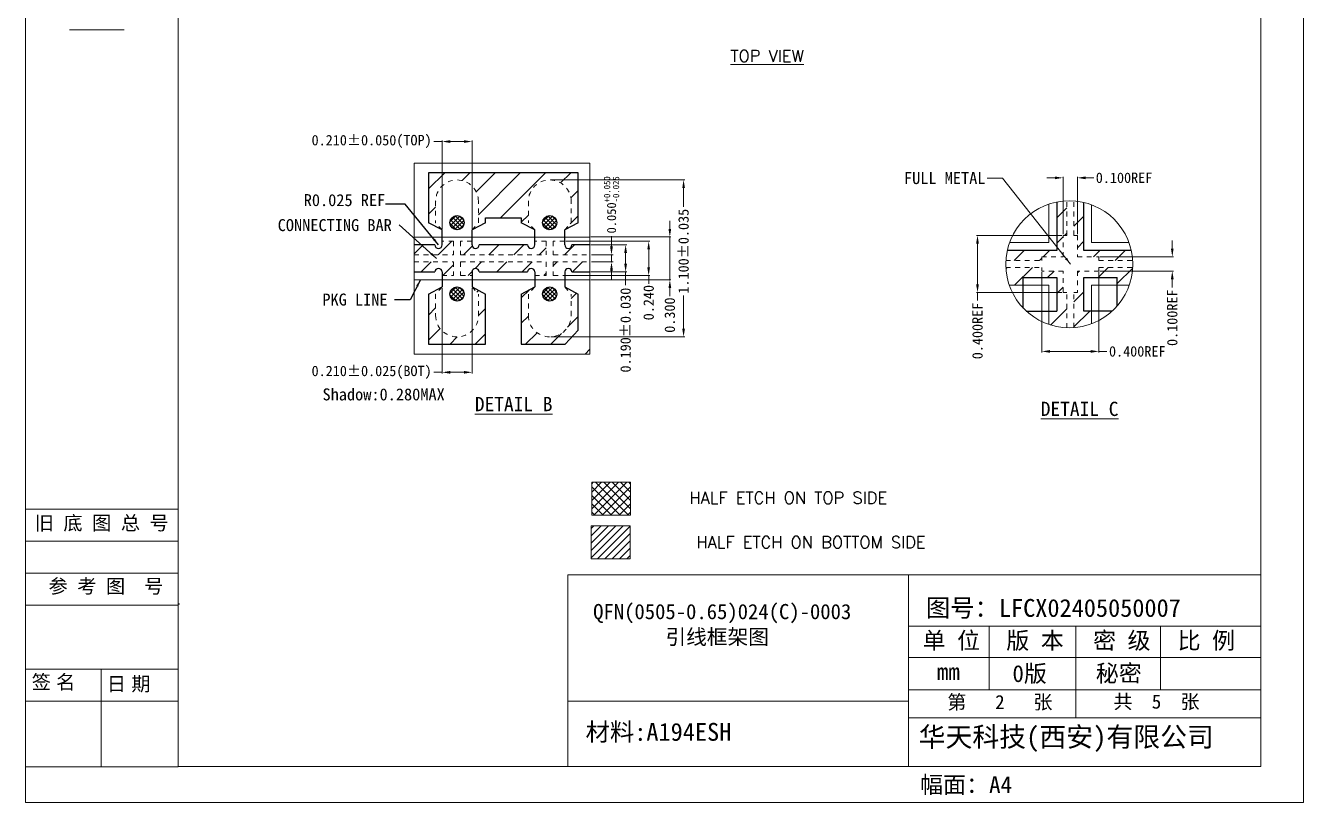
# Model space of a CAD drawing. Extents: x 2505 to 2922, y -308 to -10.
# Drawn here: x 2729.89 to 2756.77, y -90.34 to -74 of the extents above; entities that cross this region are included whole.
import ezdxf
from ezdxf.enums import TextEntityAlignment as Align

# ---------------------------------------------------------------- set-up
doc = ezdxf.new("R2010")
doc.units = 0
doc.header["$LTSCALE"] = 5
doc.header["$MEASUREMENT"] = 0
doc.header["$PDMODE"] = 3
doc.linetypes.add('HIDDEN', pattern=[0.375, 0.25, -0.125])
doc.linetypes.add('HIDDEN2', pattern=[4.7625, 3.175, -1.5875])
doc.layers.get('0').update_dxf_attribs({"linetype": 'CONTINUOUS'})
doc.layers.get('Defpoints').update_dxf_attribs({"linetype": 'CONTINUOUS'})
for name, color, linetype in [('1D', 4, 'CONTINUOUS'), ('DIM', 4, 'CONTINUOUS'), ('EACH', 4, 'CONTINUOUS'), ('PKG', 2, 'CONTINUOUS'), ('TOP-Half-E', 6, 'CONTINUOUS'), ('图层1实体', 7, 'CONTINUOUS'), ('标注', 4, 'CONTINUOUS')]:
    doc.layers.add(name, color=color, linetype=linetype)
doc.styles.add('SIMPLEX', font='SIMPLEX')
doc.styles.get("Standard").update_dxf_attribs({"font": 'romans.shx', "bigfont": 'bigfont.shx'})
doc.styles.add('宋体', font='')
doc.styles.get('宋体').set_extended_font_data('SimSun')
doc.dimstyles.new('0D$0', dxfattribs={"dimscale": 0.078, "dimtxt": 1.15, "dimasz": 1.15, "dimexe": 0.3, "dimexo": 0.3, "dimgap": 0.3, "dimtad": 0, "dimdec": 3, "dimzin": 1, "dimdsep": 46, "dimtxsty": 'SIMPLEX', "dimcen": 0.1, "dimclrd": 256, "dimclre": 256, "dimclrt": 256, "dimadec": 0, "dimazin": 0, "dimtfac": 1, "dimtdec": 3, "dimtofl": 0, "dimtmove": 0, "dimatfit": 3, "dimfxl": 1, "dimlwd": -1, "dimlwe": -1, "dimarcsym": 2})
doc.dimstyles.new('ISO-25', dxfattribs={"dimtxt": 0.13, "dimasz": 0.12, "dimexe": 0.025, "dimexo": 0.025, "dimgap": 0.025, "dimtad": 1, "dimdsep": 46, "dimtxsty": 'Standard', "dimcen": 2.5, "dimadec": 0, "dimazin": 0, "dimtfac": 1, "dimtmove": 0, "dimatfit": 3, "dimfxl": 1, "dimtfill": 1, "dimarcsym": 0})
doc.dimstyles.get("Standard").update_dxf_attribs({"dimscale": 0.12, "dimtxt": 1, "dimasz": 1, "dimexe": 0.3, "dimexo": 0.3, "dimgap": 0.3, "dimtad": 0, "dimdec": 3, "dimzin": 0, "dimdsep": 46, "dimtxsty": 'SIMPLEX', "dimcen": 0.5, "dimclrd": 256, "dimclre": 256, "dimclrt": 256, "dimadec": 0, "dimazin": 0, "dimtfac": 1, "dimtdec": 3, "dimtofl": 0, "dimtmove": 0, "dimatfit": 0, "dimfxl": 1, "dimtolj": 1, "dimtzin": 0, "dimlwd": -1, "dimlwe": -1, "dimarcsym": 0})

# ---------------------------------------------------------------- blocks, each defined once
blk = doc.blocks.new('*D18')
at = {"layer": 'Defpoints', "color": 0}
for p in [(2752.015, -77.203), (2751.715, -78.413), (2752.015, -78.413)]:
    blk.add_point(p, dxfattribs=at)
at = {"layer": 'DIM', "lineweight": 0}
for p, q in [((2751.543, -77.203), (2751.372, -77.203)), ((2751.715, -78.39), (2751.715, -77.18)), ((2752.015, -78.39), (2752.015, -77.18)), ((2752.186, -77.203), (2752.358, -77.203))]:
    blk.add_line(p, q, dxfattribs=at)
at = {"layer": 'DIM'}
for points in [[(2751.543, -77.232), (2751.543, -77.175), (2751.715, -77.203)], [(2752.186, -77.175), (2752.186, -77.232), (2752.015, -77.203)]]:
    blk.add_solid(points, dxfattribs=at)
at = {"layer": 'DIM', "lineweight": 0, "insert": (2752.996, -77.203), "char_height": 0.2184, "attachment_point": 5, "style": '宋体'}
blk.add_mtext('0.100REF', dxfattribs=at)
blk = doc.blocks.new('*D19')
at = {"layer": 'Defpoints', "color": 0}
for p in [(2752.465, -78.863), (2752.465, -79.163), (2754.011, -79.163)]:
    blk.add_point(p, dxfattribs=at)
at = {"layer": 'DIM', "lineweight": 0}
for p, q in [((2754.011, -78.692), (2754.011, -78.52)), ((2752.488, -78.863), (2754.034, -78.863)), ((2752.488, -79.163), (2754.034, -79.163)), ((2754.011, -79.335), (2754.011, -79.506))]:
    blk.add_line(p, q, dxfattribs=at)
at = {"layer": 'DIM'}
for points in [[(2753.982, -78.692), (2754.039, -78.692), (2754.011, -78.863)], [(2754.039, -79.335), (2753.982, -79.335), (2754.011, -79.163)]]:
    blk.add_solid(points, dxfattribs=at)
at = {"layer": 'DIM', "lineweight": 0, "insert": (2754.011, -80.144), "char_height": 0.2184, "attachment_point": 5, "rotation": 90, "style": '宋体'}
blk.add_mtext('0.100REF', dxfattribs=at)
blk = doc.blocks.new('*D20')
at = {"layer": 'Defpoints', "color": 0}
for p in [(2751.715, -78.413), (2749.914, -79.613), (2751.715, -79.613)]:
    blk.add_point(p, dxfattribs=at)
at = {"layer": 'DIM', "lineweight": 0}
for p, q in [((2751.691, -78.413), (2749.891, -78.413)), ((2749.914, -78.585), (2749.914, -79.442)), ((2751.691, -79.613), (2749.891, -79.613)), ((2749.914, -79.613), (2749.914, -79.785))]:
    blk.add_line(p, q, dxfattribs=at)
at = {"layer": 'DIM'}
for points in [[(2749.943, -78.585), (2749.885, -78.585), (2749.914, -78.413)], [(2749.885, -79.442), (2749.943, -79.442), (2749.914, -79.613)]]:
    blk.add_solid(points, dxfattribs=at)
at = {"layer": 'DIM', "lineweight": 0, "insert": (2749.914, -80.423), "char_height": 0.2184, "attachment_point": 5, "rotation": 90, "style": '宋体'}
blk.add_mtext('0.400REF', dxfattribs=at)
blk = doc.blocks.new('*D21')
at = {"layer": 'Defpoints', "color": 0}
for p in [(2751.265, -79.163), (2752.465, -79.163), (2752.465, -80.853)]:
    blk.add_point(p, dxfattribs=at)
at = {"layer": 'DIM', "lineweight": 0}
for p, q in [((2751.265, -79.187), (2751.265, -80.876)), ((2752.465, -79.187), (2752.465, -80.876)), ((2751.436, -80.853), (2752.293, -80.853)), ((2752.465, -80.853), (2752.636, -80.853))]:
    blk.add_line(p, q, dxfattribs=at)
at = {"layer": 'DIM'}
for points in [[(2751.436, -80.824), (2751.436, -80.881), (2751.265, -80.853)], [(2752.293, -80.881), (2752.293, -80.824), (2752.465, -80.853)]]:
    blk.add_solid(points, dxfattribs=at)
at = {"layer": 'DIM', "lineweight": 0, "insert": (2753.274, -80.853), "char_height": 0.2184, "attachment_point": 5, "style": '宋体'}
blk.add_mtext('0.400REF', dxfattribs=at)
blk = doc.blocks.new('*D22')
at = {"layer": 'Defpoints', "color": 0}
for p in [(2738.653, -79.497), (2739.283, -79.497), (2739.283, -81.292)]:
    blk.add_point(p, dxfattribs=at)
at = {"layer": 'DIM', "lineweight": 0}
for p, q in [((2738.653, -79.521), (2738.653, -81.315)), ((2739.283, -79.521), (2739.283, -81.315)), ((2738.653, -81.292), (2738.481, -81.292)), ((2738.824, -81.292), (2739.111, -81.292))]:
    blk.add_line(p, q, dxfattribs=at)
at = {"layer": 'DIM'}
for points in [[(2738.824, -81.263), (2738.824, -81.321), (2738.653, -81.292)], [(2739.111, -81.321), (2739.111, -81.263), (2739.283, -81.292)]]:
    blk.add_solid(points, dxfattribs=at)
at = {"layer": 'DIM', "lineweight": 0, "insert": (2737.171, -81.292), "char_height": 0.21841, "attachment_point": 5, "style": '宋体'}
blk.add_mtext('0.210%%p0.025(BOT)', dxfattribs=at)
blk = doc.blocks.new('*D91')
at = {"layer": 'Defpoints', "color": 0}
for p in [(2741.758, -78.822), (2741.758, -78.972), (2742.216, -78.822)]:
    blk.add_point(p, dxfattribs=at)
at = {"layer": '标注', "lineweight": 5}
for p, q in [((2742.216, -78.642), (2742.216, -78.427)), ((2741.794, -78.822), (2742.252, -78.822)), ((2741.794, -78.972), (2742.252, -78.972)), ((2742.216, -78.972), (2742.216, -78.822)), ((2742.216, -79.152), (2742.216, -79.332))]:
    blk.add_line(p, q, dxfattribs=at)
at = {"layer": '标注'}
for points in [[(2742.186, -78.642), (2742.246, -78.642), (2742.216, -78.822)], [(2742.246, -79.152), (2742.186, -79.152), (2742.216, -78.972)]]:
    blk.add_solid(points, dxfattribs=at)
at = {"layer": '标注', "lineweight": 5, "insert": (2742.216, -77.771), "char_height": 0.192, "attachment_point": 5, "rotation": 90, "style": '宋体'}
blk.add_mtext('\\A1;0.050{\\H0.134400;\\S+0.050^ -0.025;} ', dxfattribs=at)
blk = doc.blocks.new('*D92')
at = {"layer": 'Defpoints', "color": 0}
for p in [(2739.283, -76.44), (2738.653, -78.297), (2739.283, -78.297)]:
    blk.add_point(p, dxfattribs=at)
at = {"layer": 'DIM', "lineweight": 0}
for p, q in [((2738.653, -76.44), (2738.481, -76.44)), ((2738.653, -78.274), (2738.653, -76.417)), ((2738.824, -76.44), (2739.111, -76.44)), ((2739.283, -78.274), (2739.283, -76.417))]:
    blk.add_line(p, q, dxfattribs=at)
at = {"layer": 'DIM'}
for points in [[(2738.824, -76.412), (2738.824, -76.469), (2738.653, -76.44)], [(2739.111, -76.469), (2739.111, -76.412), (2739.283, -76.44)]]:
    blk.add_solid(points, dxfattribs=at)
at = {"layer": 'DIM', "lineweight": 0, "insert": (2737.171, -76.44), "char_height": 0.21841, "attachment_point": 5, "style": '宋体'}
blk.add_mtext('0.210%%p0.050(TOP)', dxfattribs=at)
blk = doc.blocks.new('*D93')
at = {"layer": 'Defpoints', "color": 0}
for p in [(2740.918, -77.247), (2740.918, -80.547), (2743.732, -80.547)]:
    blk.add_point(p, dxfattribs=at)
at = {"layer": 'DIM', "lineweight": 0}
for p, q in [((2740.941, -77.247), (2743.756, -77.247)), ((2743.732, -77.419), (2743.732, -77.813)), ((2743.732, -80.376), (2743.732, -79.679)), ((2740.941, -80.547), (2743.756, -80.547))]:
    blk.add_line(p, q, dxfattribs=at)
at = {"layer": 'DIM'}
for points in [[(2743.761, -77.419), (2743.704, -77.419), (2743.732, -77.247)], [(2743.704, -80.376), (2743.761, -80.376), (2743.732, -80.547)]]:
    blk.add_solid(points, dxfattribs=at)
at = {"layer": 'DIM', "lineweight": 0, "insert": (2743.732, -78.746), "char_height": 0.21841, "attachment_point": 5, "rotation": 90, "style": '宋体'}
blk.add_mtext('1.100%%p0.035', dxfattribs=at)
blk = doc.blocks.new('*D94')
at = {"layer": 'Defpoints', "color": 0}
for p in [(2741.758, -78.447), (2741.758, -79.347), (2743.443, -79.347)]:
    blk.add_point(p, dxfattribs=at)
at = {"layer": 'DIM', "lineweight": 0}
for p, q in [((2743.443, -78.276), (2743.443, -78.104)), ((2741.782, -78.447), (2743.467, -78.447)), ((2743.443, -78.447), (2743.443, -79.347)), ((2741.782, -79.347), (2743.467, -79.347)), ((2743.443, -79.519), (2743.443, -79.69))]:
    blk.add_line(p, q, dxfattribs=at)
at = {"layer": 'DIM'}
for points in [[(2743.415, -78.276), (2743.472, -78.276), (2743.443, -78.447)], [(2743.472, -79.519), (2743.415, -79.519), (2743.443, -79.347)]]:
    blk.add_solid(points, dxfattribs=at)
at = {"layer": 'DIM', "lineweight": 0, "insert": (2743.443, -80.089), "char_height": 0.2184, "attachment_point": 5, "rotation": 90, "style": '宋体'}
blk.add_mtext('0.300', dxfattribs=at)
blk = doc.blocks.new('*D95')
at = {"layer": 'Defpoints', "color": 0}
for p in [(2741.233, -78.537), (2741.233, -79.257), (2742.998, -79.257)]:
    blk.add_point(p, dxfattribs=at)
at = {"layer": 'DIM', "lineweight": 0}
for p, q in [((2741.256, -78.537), (2743.021, -78.537)), ((2742.998, -78.709), (2742.998, -79.086)), ((2741.256, -79.257), (2743.021, -79.257)), ((2742.998, -79.257), (2742.998, -79.429))]:
    blk.add_line(p, q, dxfattribs=at)
at = {"layer": 'DIM'}
for points in [[(2743.026, -78.709), (2742.969, -78.709), (2742.998, -78.537)], [(2742.969, -79.086), (2743.026, -79.086), (2742.998, -79.257)]]:
    blk.add_solid(points, dxfattribs=at)
at = {"layer": 'DIM', "lineweight": 0, "insert": (2742.998, -79.827), "char_height": 0.2184, "attachment_point": 5, "rotation": 90, "style": '宋体'}
blk.add_mtext('0.240', dxfattribs=at)
blk = doc.blocks.new('*D96')
at = {"layer": 'Defpoints', "color": 0}
for p in [(2741.758, -78.612), (2741.758, -79.182), (2742.513, -79.182)]:
    blk.add_point(p, dxfattribs=at)
at = {"layer": 'DIM', "lineweight": 0}
for p, q in [((2741.782, -78.612), (2742.536, -78.612)), ((2742.513, -78.784), (2742.513, -79.011)), ((2741.782, -79.182), (2742.536, -79.182)), ((2742.513, -79.182), (2742.513, -79.46))]:
    blk.add_line(p, q, dxfattribs=at)
at = {"layer": 'DIM'}
for points in [[(2742.542, -78.784), (2742.484, -78.784), (2742.513, -78.612)], [(2742.484, -79.011), (2742.542, -79.011), (2742.513, -79.182)]]:
    blk.add_solid(points, dxfattribs=at)
at = {"layer": 'DIM', "lineweight": 0, "insert": (2742.513, -80.405), "char_height": 0.21841, "attachment_point": 5, "rotation": 90, "style": '宋体'}
blk.add_mtext('0.190%%p0.030', dxfattribs=at)

msp = doc.modelspace()

# ---------------------------------------------------------------- hatches: boundary and pattern name
at = {"layer": 'EACH', "lineweight": 0}
h = msp.add_hatch(dxfattribs=at)
h.set_pattern_fill('ANSI31', color=256, scale=3)
h.set_pattern_definition([(45, (-5189.92387, -131.91764), (-0.265165043, 0.265165043), [])])
h.paths.add_polyline_path([(2738.3676, -77.0972), (2738.3676, -78.1472), (2738.6526, -78.2972), (2738.5176, -78.1472), (2738.5176, -77.6972, -1), (2739.4176, -77.6972), (2739.4176, -78.1472), (2739.2826, -78.2972), (2739.5676, -78.1472), (2739.5676, -78.0422), (2740.3176, -78.0422), (2740.3176, -78.1472), (2740.6026, -78.2972), (2740.4676, -78.1472), (2740.4676, -77.6972, -1), (2741.3676, -77.6972), (2741.3676, -78.1472), (2741.2326, -78.2972), (2741.5176, -78.1472), (2741.5176, -77.0972)])
h.paths.add_polyline_path([(2738.3676, -79.6472), (2738.3676, -80.6972), (2739.5676, -80.6972), (2739.5676, -79.6472), (2739.2826, -79.4972), (2739.4176, -79.6472), (2739.4176, -80.0972, -1), (2738.5176, -80.0972), (2738.5176, -79.6472), (2738.6526, -79.4972)])
h.paths.add_polyline_path([(2740.3176, -79.6472), (2740.3176, -80.6972), (2741.2411, -80.6972), (2741.5176, -80.4037), (2741.5176, -79.6472), (2741.2326, -79.4972), (2741.3676, -79.6472), (2741.3676, -80.0972, -1), (2740.4676, -80.0972), (2740.4676, -79.6472), (2740.6026, -79.4972)])
h.paths.add_polyline_path([(2739.0426, -78.5372), (2739.0426, -78.8222), (2740.8426, -78.8222), (2740.8426, -78.5372), (2740.6026, -78.5372), (2740.6026, -78.6122, -1), (2740.4526, -78.6122), (2739.4326, -78.6122, -1), (2739.2826, -78.6122), (2739.2826, -78.5372)])
h.paths.add_polyline_path([(2739.0426, -78.9722), (2739.0426, -79.2572), (2739.2826, -79.2572), (2739.2826, -79.1822, -1), (2739.4326, -79.1822), (2740.4526, -79.1822, -1), (2740.6026, -79.1822), (2740.6026, -79.2572), (2740.8426, -79.2572), (2740.8426, -78.9722)])
h.paths.add_polyline_path([(2738.8926, -78.8222), (2738.8926, -78.5372), (2738.6526, -78.5372), (2738.6526, -78.6122, -1), (2738.5026, -78.6122), (2738.0647, -78.6122), (2738.0647, -78.8222)])
h.paths.add_polyline_path([(2738.5026, -79.1822, -1), (2738.6526, -79.1822), (2738.6526, -79.2572), (2738.8926, -79.2572), (2738.8926, -78.9722), (2738.0647, -78.9722), (2738.0647, -79.1822)])
h.paths.add_polyline_path([(2740.9926, -78.9722), (2740.9926, -79.2572), (2741.2326, -79.2572), (2741.2326, -79.1822, -1), (2741.3826, -79.1822), (2741.7581, -79.1822), (2741.7581, -78.9722)])
h.paths.add_polyline_path([(2740.9926, -78.5372), (2740.9926, -78.8222), (2741.7581, -78.8222), (2741.7581, -78.6122), (2741.3826, -78.6122, -1), (2741.2326, -78.6122), (2741.2326, -78.5372)])
h = msp.add_hatch(dxfattribs=at)
h.set_pattern_fill('ANSI31', color=256, scale=3)
h.set_pattern_definition([(45, (-5182.05157, -132.03357), (-0.265165043, 0.265165043), [])])
h.paths.add_polyline_path([(2750.5093, -79.0881), (2751.2649, -79.0881), (2751.2649, -79.1631), (2751.7149, -79.1631), (2751.7149, -79.6131), (2751.7899, -79.6131), (2751.7899, -80.3557, -0.071722), (2751.4149, -80.2861), (2751.4149, -80.0031), (2751.5799, -80.0031), (2751.5799, -79.2981), (2750.8749, -79.2981), (2750.8749, -79.4631), (2750.583, -79.4631, -0.0718672)])
h.paths.add_polyline_path([(2750.5101, -78.9381, -0.0397437), (2750.54, -78.7281), (2751.5799, -78.7281), (2751.5799, -77.7105, -0.0396319), (2751.7899, -77.6853), (2751.7899, -78.4131), (2751.7149, -78.4131), (2751.7149, -78.8631), (2751.2649, -78.8631), (2751.2649, -78.9381)])
h.paths.add_polyline_path([(2751.9399, -79.6131), (2752.0149, -79.6131), (2752.0149, -79.1631), (2752.4649, -79.1631), (2752.4649, -79.0881), (2753.1785, -79.0881, -0.0718672), (2753.1048, -79.4631), (2752.8549, -79.4631), (2752.8549, -79.2981), (2752.1499, -79.2981), (2752.1499, -80.0031), (2752.3149, -80.0031), (2752.3149, -80.2711, -0.072198), (2751.9399, -80.3534)])
h.paths.add_polyline_path([(2751.9399, -78.4131), (2751.9399, -77.6876, -0.0398043), (2752.1499, -77.7196), (2752.1499, -78.7281), (2753.1479, -78.7281, -0.0397437), (2753.1777, -78.9381), (2752.4649, -78.9381), (2752.4649, -78.8631), (2752.0149, -78.8631), (2752.0149, -78.4131)])
h = msp.add_hatch(dxfattribs=at)
h.set_pattern_fill('ANSI31', color=256, scale=0.8712, style=0)
h.set_pattern_definition([(45, (2785.73848, -26.76561), (-0.07700393, 0.07700393), [])])
h.paths.add_polyline_path([(2742.6081, -84.5213), (2741.7912, -84.5213), (2741.7912, -85.2156), (2742.6081, -85.2156)])
at = {"layer": 'TOP-Half-E', "lineweight": -3}
h = msp.add_hatch(dxfattribs=at)
h.set_pattern_fill('ANSI37', color=6, scale=0.5)
h.set_pattern_definition([(45, (118.664977, -97.89904), (-0.0441941738, 0.0441941738), []), (135, (118.664977, -97.89904), (-0.0441941738, -0.0441941738), [])])
h.paths.add_polyline_path([(2739.1176, -78.1472, 1), (2738.8176, -78.1472, 1)])
h.paths.add_polyline_path([(2741.0676, -78.1472, 1), (2740.7676, -78.1472, 1)])
h.paths.add_polyline_path([(2741.0676, -79.6472, 1), (2740.7676, -79.6472, 1)])
h.paths.add_polyline_path([(2739.1176, -79.6472, 1), (2738.8176, -79.6472, 1)])
h = msp.add_hatch(dxfattribs=at)
h.set_pattern_fill('ANSI37', color=6)
h.set_pattern_definition([(45, (118.66498, -97.89904), (-0.0883883476, 0.0883883476), []), (135, (118.66498, -97.89904), (-0.0883883476, -0.0883883476), [])])
h.paths.add_polyline_path([(2742.6165, -83.603), (2741.7996, -83.603), (2741.7996, -84.2973), (2742.6165, -84.2973)])

# ---------------------------------------------------------------- linework, layer by layer
for p, q in [((2741.5176, -77.0972), (2738.3676, -77.0972)), ((2738.3676, -77.0972), (2738.3676, -78.1472)), ((2741.5176, -78.1472), (2741.5176, -77.0972)), ((2738.6526, -78.2972), (2738.3676, -78.1472)), ((2739.5676, -78.1472), (2739.2826, -78.2972)), ((2739.5676, -78.1472), (2739.5676, -78.0422)), ((2740.3176, -78.0422), (2740.3176, -78.1472)), ((2740.6026, -78.2972), (2740.3176, -78.1472)), ((2741.5176, -78.1472), (2741.2326, -78.2972)), ((2738.6526, -78.6122), (2738.6526, -78.2972)), ((2738.6526, -78.6122), (2738.6526, -78.2972)), ((2739.2826, -78.6122), (2739.2826, -78.2972)), ((2739.2826, -78.6122), (2739.2826, -78.2972)), ((2740.6026, -78.6122), (2740.6026, -78.2972)), ((2740.6026, -78.6122), (2740.6026, -78.2972)), ((2741.2326, -78.6122), (2741.2326, -78.2972)), ((2741.2326, -78.6122), (2741.2326, -78.2972)), ((2738.6526, -79.1822), (2738.6526, -79.4972)), ((2738.6526, -79.1822), (2738.6526, -79.4972)), ((2739.2826, -79.1822), (2739.2826, -79.4972)), ((2739.2826, -79.1822), (2739.2826, -79.4972)), ((2740.6026, -79.1822), (2740.6026, -79.4972)), ((2740.6026, -79.1822), (2740.6026, -79.4972)), ((2741.2326, -79.1822), (2741.2326, -79.4972)), ((2741.2326, -79.1822), (2741.2326, -79.4972)), ((2738.3676, -79.6472), (2738.6526, -79.4972)), ((2739.2826, -79.4972), (2739.5676, -79.6472)), ((2740.3176, -79.6472), (2740.6026, -79.4972)), ((2741.2326, -79.4972), (2741.5176, -79.6472)), ((2750.8749, -79.9406, 0.0873), (2750.8749, -79.2981, 0.0873)), ((2752.8549, -79.8944, 0.0873), (2752.8549, -79.2981, 0.0873)), ((2738.3676, -79.6472), (2738.3676, -80.6972)), ((2739.5676, -80.6972), (2739.5676, -79.6472)), ((2740.3176, -79.6472), (2740.3176, -80.6972)), ((2741.5176, -80.4037), (2741.5176, -79.6472)), ((2750.9383, -80.0031, 0.0873), (2751.5799, -80.0031, 0.0873)), ((2752.7496, -80.0031, 0.0873), (2752.1499, -80.0031, 0.0873)), ((2741.2411, -80.6972), (2741.5176, -80.4037)), ((2738.3676, -80.6972), (2739.5676, -80.6972)), ((2740.3176, -80.6972), (2741.2411, -80.6972)), ((2741.6598, -80.909), (2741.7581, -80.8046))]:
    msp.add_line(p, q)
at = {"color": 7, "lineweight": 0}
for p, q in [((2741.7996, -83.603, -0.0779), (2741.7996, -84.2973, -0.0779)), ((2742.6165, -83.603, -0.0779), (2741.7996, -83.603, -0.0779)), ((2742.6165, -84.2973, -0.0779), (2742.6165, -83.603, -0.0779)), ((2741.7996, -84.2973, -0.0779), (2742.6165, -84.2973, -0.0779)), ((2742.6081, -84.5213, -0.0779), (2741.7912, -84.5213, -0.0779)), ((2741.7912, -84.5213, -0.0779), (2741.7912, -85.2156, -0.0779)), ((2742.6081, -85.2156, -0.0779), (2742.6081, -84.5213, -0.0779)), ((2741.7912, -85.2156, -0.0779), (2742.6081, -85.2156, -0.0779))]:
    msp.add_line(p, q, dxfattribs=at)
at = {"elevation": 0.0873}
for points in [[(2751.5799, -77.7105), (2751.5799, -78.7281), (2750.54, -78.7281)], [(2753.1479, -78.7281), (2752.1499, -78.7281), (2752.1499, -77.7196)], [(2750.8749, -79.2981), (2751.5799, -79.2981), (2751.5799, -80.0031)], [(2752.1499, -80.0031), (2752.1499, -79.2981), (2752.8549, -79.2981)]]:
    msp.add_lwpolyline(points, dxfattribs=at)
for points in [[(2739.5676, -78.0422), (2740.3176, -78.0422)], [(2738.5026, -78.6122), (2738.0647, -78.6122)], [(2740.4526, -78.6122), (2739.4326, -78.6122)], [(2741.7581, -78.6122), (2741.3826, -78.6122)], [(2738.0647, -79.1822), (2738.5026, -79.1822)], [(2739.4326, -79.1822), (2740.4526, -79.1822)], [(2741.3826, -79.1822), (2741.7581, -79.1822)]]:
    msp.add_lwpolyline(points)
for centre in [(2738.9676, -78.1472), (2740.9176, -78.1472), (2738.9676, -79.6472), (2740.9176, -79.6472)]:
    msp.add_circle(centre, 0.15)
for centre, start, end in [((2738.5776, -78.6122), 180, 360), ((2739.3576, -78.6122), 180, 360), ((2740.5276, -78.6122), 180, 360), ((2741.3076, -78.6122), 180, 360), ((2738.5776, -79.1822), 0, 180), ((2739.3576, -79.1822), 0, 180), ((2740.5276, -79.1822), 0, 180), ((2741.3076, -79.1822), 0, 180)]:
    msp.add_arc(centre, 0.075, start, end)
at = {"layer": '1D', "linetype": 'HIDDEN2', "lineweight": 13, "ltscale": 0.005}
for p, q in [((2738.5176, -77.6972), (2738.5176, -78.1472)), ((2739.4176, -78.1472), (2739.4176, -77.6972)), ((2740.4676, -77.6972), (2740.4676, -78.1472)), ((2741.3676, -78.1472), (2741.3676, -77.6972)), ((2751.7899, -78.4131, 0.0873), (2751.7899, -77.6853, 0.0873)), ((2751.9399, -78.4131, 0.0873), (2751.9399, -77.6876, 0.0873)), ((2738.6526, -78.2972), (2738.5176, -78.1472)), ((2739.2826, -78.2972), (2739.4176, -78.1472)), ((2740.6026, -78.2972), (2740.4676, -78.1472)), ((2741.2326, -78.2972), (2741.3676, -78.1472)), ((2738.8926, -78.5372), (2738.8926, -78.8222)), ((2739.0426, -78.5372), (2739.0426, -78.8222)), ((2740.8426, -78.5372), (2740.8426, -78.8222)), ((2740.9926, -78.5372), (2740.9926, -78.8222)), ((2738.0647, -78.8222), (2738.8926, -78.8222)), ((2738.0647, -78.9722), (2738.8926, -78.9722)), ((2738.8926, -78.9722), (2738.8926, -79.2572)), ((2739.0426, -78.8222), (2740.8426, -78.8222)), ((2739.0426, -78.9722), (2740.8426, -78.9722)), ((2739.0426, -78.9722), (2739.0426, -79.2572)), ((2740.8426, -78.9722), (2740.8426, -79.2572)), ((2740.9926, -78.8222), (2741.7581, -78.8222)), ((2740.9926, -78.9722), (2741.7581, -78.9722)), ((2740.9926, -78.9722), (2740.9926, -79.2572)), ((2750.5101, -78.9381, 0.0873), (2751.2649, -78.9381, 0.0873)), ((2752.4649, -78.9381, 0.0873), (2753.1777, -78.9381, 0.0873)), ((2750.5093, -79.0881, 0.0873), (2751.2649, -79.0881, 0.0873)), ((2752.4649, -79.0881, 0.0873), (2753.1785, -79.0881, 0.0873)), ((2738.6526, -79.4972), (2738.5176, -79.6472)), ((2739.2826, -79.4972), (2739.4176, -79.6472)), ((2740.6026, -79.4972), (2740.4676, -79.6472)), ((2741.2326, -79.4972), (2741.3676, -79.6472)), ((2738.5176, -79.6472), (2738.5176, -80.0972)), ((2739.4176, -80.0972), (2739.4176, -79.6472)), ((2740.4676, -79.6472), (2740.4676, -80.0972)), ((2741.3676, -80.0972), (2741.3676, -79.6472)), ((2751.7899, -80.3557, 0.0873), (2751.7899, -79.6131, 0.0873)), ((2751.9399, -80.3534, 0.0873), (2751.9399, -79.6131, 0.0873))]:
    msp.add_line(p, q, dxfattribs=at)
at = {"layer": '1D', "color": 4, "linetype": 'HIDDEN', "lineweight": 0, "ltscale": 0.05, "elevation": 0.0873}
for points in [[(2751.2649, -78.9381), (2751.2649, -78.8631), (2751.7149, -78.8631), (2751.7149, -78.4131)], [(2751.7149, -78.4131), (2751.7899, -78.4131)], [(2751.9399, -78.4131), (2752.0149, -78.4131), (2752.0149, -78.8631), (2752.4649, -78.8631), (2752.4649, -78.9381)], [(2751.7899, -79.6131), (2751.7149, -79.6131), (2751.7149, -79.1631), (2751.2649, -79.1631), (2751.2649, -79.0881)], [(2752.4649, -79.0881), (2752.4649, -79.1631), (2752.0149, -79.1631), (2752.0149, -79.6131), (2751.9399, -79.6131)]]:
    msp.add_lwpolyline(points, dxfattribs=at)
at = {"layer": '1D', "linetype": 'HIDDEN2', "lineweight": 13, "ltscale": 0.005}
for points in [[(2738.8926, -78.5372), (2738.6526, -78.5372)], [(2739.2826, -78.5372), (2739.0426, -78.5372)], [(2740.8426, -78.5372), (2740.6026, -78.5372)], [(2741.2326, -78.5372), (2740.9926, -78.5372)], [(2738.6526, -79.2572), (2738.8926, -79.2572)], [(2739.0426, -79.2572), (2739.2826, -79.2572)], [(2740.6026, -79.2572), (2740.8426, -79.2572)], [(2740.9926, -79.2572), (2741.2326, -79.2572)]]:
    msp.add_lwpolyline(points, dxfattribs=at)
for centre, start, end in [((2738.9676, -77.6972), 0, 180), ((2740.9176, -77.6972), 0, 180), ((2738.9676, -80.0972), 180, 0), ((2740.9176, -80.0972), 180, 0)]:
    msp.add_arc(centre, 0.45, start, end, dxfattribs=at)
at = {"layer": 'DIM', "color": 2, "lineweight": 0, "elevation": 0.31}
msp.add_lwpolyline([(2738.0647, -76.897), (2741.7581, -76.897), (2741.7581, -80.909), (2738.0647, -80.909)], close=True, dxfattribs=at)
at = {"layer": 'DIM', "color": 2, "lineweight": 0}
msp.add_circle((2751.8439, -79.0205), 1.3363, dxfattribs=at)
at = {"layer": 'PKG', "color": 2, "linetype": 'ByBlock', "lineweight": 9, "ltscale": 0.3, "elevation": 0.0873}
for points in [[(2750.5883, -78.5631), (2751.4149, -78.5631), (2751.4149, -77.7549)], [(2752.3149, -77.7699), (2752.3149, -78.5631), (2753.0996, -78.5631)], [(2751.4149, -80.2861), (2751.4149, -79.4631), (2750.583, -79.4631)], [(2753.1048, -79.4631), (2752.3149, -79.4631), (2752.3149, -80.2711)]]:
    msp.add_lwpolyline(points, dxfattribs=at)
at = {"layer": 'PKG', "color": 2, "linetype": 'ByBlock', "lineweight": 9, "ltscale": 0.3}
for points in [[(2738.0647, -78.4472), (2741.7581, -78.4472)], [(2741.7581, -79.3472), (2738.0647, -79.3472)]]:
    msp.add_lwpolyline(points, dxfattribs=at)
at = {"layer": '图层1实体', "lineweight": 0}
for p, q in [((2730.8153, -74.0935, -0.0291), (2731.9688, -74.0935, -0.0291)), ((2733.1044, -84.1702, -0.0291), (2729.8925, -84.1702, -0.0291)), ((2733.1044, -84.8428, -0.0291), (2729.8925, -84.8428, -0.0291)), ((2733.1044, -85.5154, -0.0291), (2729.8925, -85.5154, -0.0291)), ((2741.2961, -89.5829, -0.0291), (2741.2961, -85.5493, -0.0291)), ((2741.2961, -85.5493, -0.0291), (2755.8744, -85.5493, -0.0291)), ((2748.4632, -85.5493, -0.0291), (2748.4632, -89.5829, -0.0291)), ((2733.1044, -86.188, -0.0291), (2729.8925, -86.188, -0.0291)), ((2733.1211, -86.1528, -0.0291), (2733.1211, -86.1728, -0.0291)), ((2748.4632, -86.6288, -0.0291), (2755.8744, -86.6288, -0.0291)), ((2750.1589, -86.6424, -0.0291), (2750.1589, -87.9691, -0.0291)), ((2751.984, -86.6424, -0.0291), (2751.984, -88.5593, -0.0291)), ((2753.7617, -86.6424, -0.0291), (2753.7617, -87.9691, -0.0291)), ((2748.4632, -87.2882, -0.0291), (2755.8744, -87.2882, -0.0291)), ((2729.8925, -87.5319, -0.0291), (2733.1044, -87.5332, -0.0291)), ((2731.481, -87.5319, -0.0291), (2731.481, -89.5691, -0.0291)), ((2731.481, -89.5691, -0.0291), (2731.481, -87.5519, -0.0291)), ((2748.4632, -87.9691, -0.0291), (2755.8744, -87.9691, -0.0291)), ((2733.1044, -88.2071, -0.0291), (2729.8925, -88.2071, -0.0291)), ((2748.4632, -88.2071, -0.0291), (2741.2961, -88.2071, -0.0291)), ((2748.4632, -88.5593, -0.0291), (2755.8744, -88.5593, -0.0291)), ((2733.1023, -89.5851, -0.0291), (2729.9016, -89.5851, -0.0291))]:
    msp.add_line(p, q, dxfattribs=at)
at = {"layer": '图层1实体', "lineweight": 0, "elevation": -0.0291}
for points in [[(2729.8925, -53.0131), (2756.7692, -53.0131), (2756.7692, -90.335), (2729.8925, -90.335)], [(2733.1044, -53.7698), (2755.8744, -53.7698), (2755.8744, -89.5829), (2733.1044, -89.5829)]]:
    msp.add_lwpolyline(points, close=True, dxfattribs=at)

# ---------------------------------------------------------------- texts
at = {"layer": 'DIM', "lineweight": 0, "style": '宋体'}
msp.add_text('CONNECTING BAR', height=0.252, dxfattribs=at).set_placement((2735.1957, -78.3232, -0.0296))
at = {"layer": 'DIM', "lineweight": 0, "style": 'SIMPLEX'}
for s, p in [('HALF ETCH ON TOP SIDE', (2748.0126, -83.9294, -0.1462)), ('HALF ETCH ON BOTTOM SIDE', (2748.8223, -84.8651, -0.1462))]:
    msp.add_text(s, height=0.25, dxfattribs=at).set_placement(p, align=Align.MIDDLE_RIGHT)
at = {"layer": 'DIM', "lineweight": 0}
for s, insert, char_height, attachment_point, style in [('\\A1;{\\LTOP VIEW}', (2745.4896, -74.6425, -0.1033), 0.25, 5, 'SIMPLEX'), ('\\A1;FULL METAL', (2750.0817, -77.3378, -0.3682), 0.252, 9, '宋体'), ('\\A1;R0.025 REF', (2737.4572, -77.8016, -0.0165), 0.252, 9, '宋体'), ('\\A1;PKG LINE', (2737.5066, -79.8923, -0.2134), 0.252, 9, '宋体'), ('\\A1;Shadow:0.280MAX', (2738.7091, -81.8869, 0.31), 0.252, 9, '宋体'), ('{\\LDETAIL B}', (2740.1585, -81.9594, -0.1599), 0.3, 5, '宋体'), ('{\\LDETAIL C}', (2752.0611, -82.0626), 0.3, 5, '宋体')]:
    msp.add_mtext(s, dxfattribs=dict(at, insert=insert, char_height=char_height, attachment_point=attachment_point, style=style))
at = {"layer": '图层1实体', "lineweight": 0, "style": '宋体'}
for s, height, p in [('图号：LFCX02405050007', 0.375, (2748.8296, -86.4335, -0.0159)), ('单 位', 0.35469, (2748.7604, -87.1082, -0.0291)), ('版 本', 0.35469, (2750.5195, -87.1082, -0.0291)), ('密 级', 0.35469, (2752.3446, -87.1082, -0.0291)), ('比 例', 0.35469, (2754.1223, -87.1082, -0.0291)), ('mm', 0.35469, (2749.059, -87.7633, -0.0291)), ('0版', 0.35469, (2750.6485, -87.8032, -0.0291)), ('秘密', 0.35469, (2752.4018, -87.7966, -0.0291)), ('幅面：A4', 0.35469, (2748.7062, -90.138, -0.0291))]:
    msp.add_text(s, height=height, dxfattribs=at).set_placement(p)
at = {"layer": '图层1实体', "lineweight": 0, "attachment_point": 1, "style": '宋体'}
for s, insert, char_height in [('{\\fSimSun|b0|i0|c134|p2;旧 底 图 总 号}', (2730.0842, -84.312, -0.0291), 0.295571), ('{\\fSimSun|b0|i0|c134|p2;参 考 图  号}', (2730.3749, -85.6401, -0.0291), 0.295571), ('{\\fￋￎￌﾣﾤ|b0|i0|c134|p2; 签 名}', (2729.9129, -87.6553, -0.0291), 0.295571), ('{\\fￋￎￌﾣﾤ|b0|i0|c134|p2; 日 期}', (2731.493, -87.6952, -0.0291), 0.295571), ('{\\fSimSun|b0|i0|c134|p2;第   2   张}', (2749.2779, -88.0774, -0.0291), 0.295571), ('共  5  张', (2752.7735, -88.0673, -0.0291), 0.29557), ('材料:A194ESH', (2741.6714, -88.6635, -0.0159), 0.37515), ('{\\fSimSun|b0|i0|c134|p2;华天科技(西安)有限公司}', (2748.6769, -88.7494, -0.0291), 0.4138)]:
    msp.add_mtext(s, dxfattribs=dict(at, insert=insert, char_height=char_height))
at = {"layer": '图层1实体', "lineweight": 0, "insert": (2741.8302, -86.163, -0.0159), "char_height": 0.3192, "width": 10.900863, "attachment_point": 1, "style": '宋体'}
msp.add_mtext('QFN(0505-0.65)024(C)-0003\\P       引线框架图', dxfattribs=at)

# ---------------------------------------------------------------- dimensions: what is measured, and where the dimension line sits
at = {"layer": 'DIM', "lineweight": 0}
for base, p1, p2, text, override, picture, middle in [((2739.2826, -76.4403, 0.31), (2738.6526, -78.2972), (2739.2826, -78.2972), '<>(TOP)', {"dimscale": 0.078003, "dimtxt": 2.8, "dimasz": 2.2, "dimlfac": 0.333333, "dimtxsty": '宋体', "dimtol": 1, "dimtp": 0.05, "dimtm": 0.05, "dimtofl": 1, "dimtzin": 0, "dimlwd": 0, "dimlwe": 0}, '*D92', (2737.1715, -76.4403, 0.31)), ((2752.0149, -77.2034, 0.0873), (2751.7149, -78.4131, 0.1164), (2752.0149, -78.4131, 0.1164), '0.100REF', {"dimscale": 0.078003, "dimtxt": 2.8, "dimasz": 2.2, "dimtxsty": '宋体', "dimlwd": 0, "dimlwe": 0}, '*D18', (2752.9958, -77.2034, 0.0873)), ((2752.4649, -80.8528, 0.0873), (2751.2649, -79.1631, 0.1164), (2752.4649, -79.1631, 0.1164), '0.400REF', {"dimscale": 0.078003, "dimtxt": 2.8, "dimasz": 2.2, "dimtxsty": '宋体', "dimlwd": 0, "dimlwe": 0}, '*D21', (2753.2742, -80.8528, 0.0873)), ((2739.2826, -81.2919, 0.31), (2738.6526, -79.4972), (2739.2826, -79.4972), '<>(BOT)', {"dimscale": 0.078003, "dimtxt": 2.8, "dimasz": 2.2, "dimlfac": 0.333333, "dimtxsty": '宋体', "dimtol": 1, "dimtp": 0.025, "dimtm": 0.025, "dimtofl": 1, "dimtzin": 0, "dimlwd": 0, "dimlwe": 0}, '*D22', (2737.1715, -81.2919, 0.31))]:
    dim = msp.add_linear_dim(base=base, p1=p1, p2=p2, text=text, dimstyle='0D$0', override=override, dxfattribs=at)
    dim.commit()
    dim.dimension.update_dxf_attribs({"geometry": picture, "text_midpoint": middle, "dimtype": 160})
for base, p1, p2, override, picture, middle in [((2743.7325, -80.5472), (2740.9176, -77.2472), (2740.9176, -80.5472), {"dimscale": 0.078003, "dimtxt": 2.8, "dimasz": 2.2, "dimgap": 0.3, "dimlfac": 0.333333, "dimtxsty": '宋体', "dimtol": 1, "dimlim": 0, "dimtp": 0.035, "dimtm": 0.035, "dimtofl": 1, "dimlwd": 0, "dimlwe": 0}, '*D93', (2743.7325, -78.746)), ((2743.4435, -79.3472), (2741.7581, -78.4472), (2741.7581, -79.3472), {"dimscale": 0.078003, "dimtxt": 2.8, "dimasz": 2.2, "dimlfac": 0.333333, "dimtxsty": '宋体', "dimtofl": 1, "dimlwd": 0, "dimlwe": 0}, '*D94', (2743.4435, -80.089)), ((2742.9978, -79.2572), (2741.2326, -78.5372), (2741.2326, -79.2572), {"dimscale": 0.078003, "dimtxt": 2.8, "dimasz": 2.2, "dimgap": 0.3, "dimlfac": 0.333333, "dimtxsty": '宋体', "dimtol": 0, "dimlim": 0, "dimtp": 0.025, "dimtm": 0.025, "dimtofl": 1, "dimlwd": 0, "dimlwe": 0}, '*D95', (2742.9978, -79.8274)), ((2742.5129, -79.1822), (2741.7581, -78.6122), (2741.7581, -79.1822), {"dimscale": 0.078003, "dimtxt": 2.8, "dimasz": 2.2, "dimgap": 0.3, "dimlfac": 0.333333, "dimtxsty": '宋体', "dimtol": 1, "dimlim": 0, "dimtp": 0.03, "dimtm": 0.03, "dimtofl": 1, "dimtzin": 0, "dimlwd": 0, "dimlwe": 0}, '*D96', (2742.5129, -80.4049))]:
    dim = msp.add_linear_dim(base=base, p1=p1, p2=p2, angle=90, dimstyle='0D$0', override=override, dxfattribs=at)
    dim.commit()
    dim.dimension.update_dxf_attribs({"geometry": picture, "text_midpoint": middle, "dimtype": 160})
for base, p1, p2, text, picture, middle in [((2749.914, -79.6131, 0.0873), (2751.7149, -78.4131, 0.1164), (2751.7149, -79.6131, 0.1164), '0.400REF', '*D20', (2749.914, -80.4225, 0.0873)), ((2754.0108, -79.1631, 0.0873), (2752.4649, -78.8631, 0.1164), (2752.4649, -79.1631, 0.1164), '0.100REF', '*D19', (2754.0108, -80.1441, 0.0873))]:
    dim = msp.add_linear_dim(base=base, p1=p1, p2=p2, angle=90, text=text, dimstyle='0D$0', override={"dimscale": 0.078003, "dimtxt": 2.8, "dimasz": 2.2, "dimtxsty": '宋体', "dimlwd": 0, "dimlwe": 0}, dxfattribs=at)
    dim.commit()
    dim.dimension.update_dxf_attribs({"geometry": picture, "text_midpoint": middle, "dimtype": 160})
at = {"layer": '标注', "lineweight": 5}
dim = msp.add_linear_dim(base=(2742.2164, -78.8222, 0.0291), p1=(2741.7581, -78.9722), p2=(2741.7581, -78.8222), angle=90, text='<> ', dimstyle='Standard', override={"dimtxt": 1.6, "dimasz": 1.5, "dimgap": 0.3, "dimlfac": 0.333333, "dimpost": '', "dimtxsty": '宋体', "dimtol": 1, "dimlim": 0, "dimtp": 0.05, "dimtm": 0.025, "dimtfac": 0.7, "dimtofl": 1, "dimlwd": 5, "dimlwe": 5, "dimarcsym": 2}, dxfattribs=at)
dim.commit()
dim.dimension.update_dxf_attribs({"geometry": '*D91', "text_midpoint": (2742.2164, -77.771, 0.0291), "dimtype": 160})

# ---------------------------------------------------------------- leaders
at = {"layer": 'DIM', "lineweight": 0}
for points, override in [([(2751.8692, -79.0162, 0.0291), (2750.4375, -77.2067, 0.0291), (2750.1155, -77.2067, 0.0291)], {"dimasz": 0.15, "dimfxl": 0.0072, "dimlwd": 0, "dimarcsym": 2}), ([(2738.5776, -78.6122, -0.0165), (2737.8741, -77.7562, -0.0165), (2737.4631, -77.7562, -0.0165)], {"dimasz": 0.15, "dimfxl": 0.0072, "dimarcsym": 2}), ([(2738.5351, -78.8968, -0.0747), (2737.7468, -78.1896, -0.0747)], {"dimasz": 0.15, "dimgap": 0.02, "dimtad": 0, "dimfxl": 0.0072, "dimarcsym": 2}), ([(2738.1979, -79.3472, -0.2134), (2737.9795, -79.7663, -0.2134), (2737.6532, -79.7671, -0.2134)], {"dimasz": 0.15, "dimfxl": 0.0072, "dimarcsym": 2})]:
    msp.add_leader(points, dimstyle='ISO-25', override=override, dxfattribs=at)

doc.saveas('drawing.dxf')
